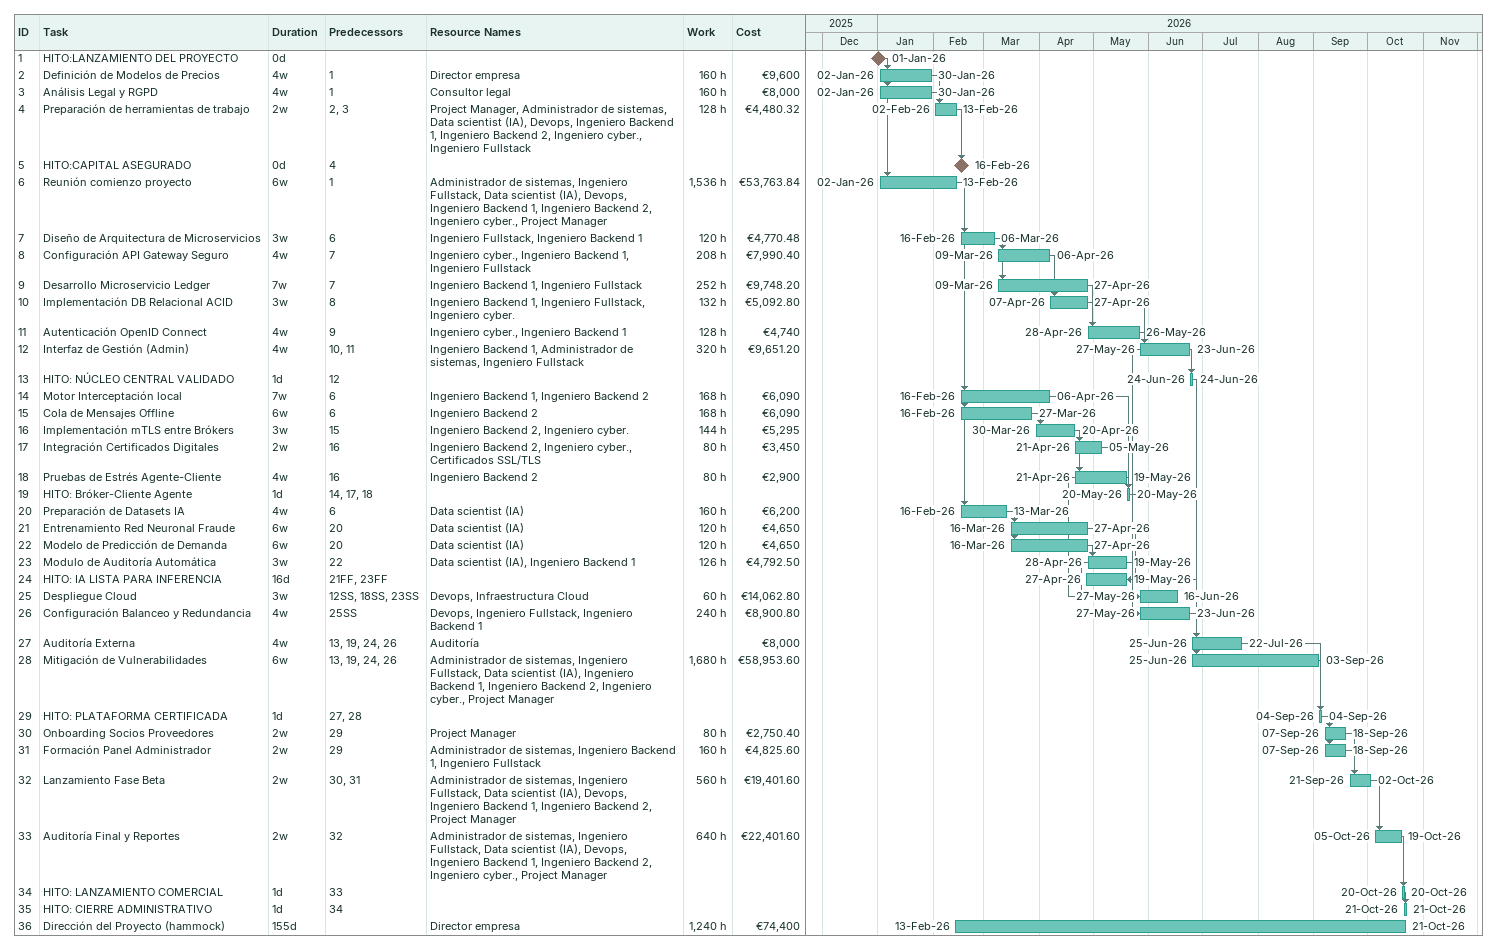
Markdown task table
| ID | Task | Duration | Start | Finish | Predecessors | Resources | Work (h) | Cost (€) |
|---|---|---|---|---|---|---|---|---|
| 1 | HITO:LANZAMIENTO DEL PROYECTO | 0d | 2026-01-01 | 2026-01-01 |  |  |  |  |
| 2 | Definición de Modelos de Precios | 4w | 2026-01-02 | 2026-01-30 | 1 | Director empresa | 160 | 9600 |
| 3 | Análisis Legal y RGPD | 4w | 2026-01-02 | 2026-01-30 | 1 | Consultor legal | 160 | 8000 |
| 4 | Preparación de herramientas de trabajo | 2w | 2026-02-02 | 2026-02-13 | 2, 3 | Project Manager, Administrador de sistemas, Data scientist (IA), Devops, Ingeniero Backend 1, Ingeniero Backend 2, Ingeniero cyber., Ingeniero Fullstack | 128 | 4480.32 |
| 5 | HITO:CAPITAL ASEGURADO | 0d | 2026-02-16 | 2026-02-16 | 4 |  |  |  |
| 6 | Reunión comienzo proyecto | 6w | 2026-01-02 | 2026-02-13 | 1 | Administrador de sistemas, Ingeniero Fullstack, Data scientist (IA), Devops, Ingeniero Backend 1, Ingeniero Backend 2, Ingeniero cyber., Project Manager | 1536 | 53763.84 |
| 7 | Diseño de Arquitectura de Microservicios | 3w | 2026-02-16 | 2026-03-06 | 6 | Ingeniero Fullstack, Ingeniero Backend 1 | 120 | 4770.48 |
| 8 | Configuración API Gateway Seguro | 4w | 2026-03-09 | 2026-04-06 | 7 | Ingeniero cyber., Ingeniero Backend 1, Ingeniero Fullstack | 208 | 7990.40 |
| 9 | Desarrollo Microservicio Ledger | 7w | 2026-03-09 | 2026-04-27 | 7 | Ingeniero Backend 1, Ingeniero Fullstack | 252 | 9748.20 |
| 10 | Implementación DB Relacional ACID | 3w | 2026-04-07 | 2026-04-27 | 8 | Ingeniero Backend 1, Ingeniero Fullstack, Ingeniero cyber. | 132 | 5092.80 |
| 11 | Autenticación OpenID Connect | 4w | 2026-04-28 | 2026-05-26 | 9 | Ingeniero cyber., Ingeniero Backend 1 | 128 | 4740 |
| 12 | Interfaz de Gestión (Admin) | 4w | 2026-05-27 | 2026-06-23 | 10, 11 | Ingeniero Backend 1, Administrador de sistemas, Ingeniero Fullstack | 320 | 9651.20 |
| 13 | HITO: NÚCLEO CENTRAL VALIDADO | 1d | 2026-06-24 | 2026-06-24 | 12 |  |  |  |
| 14 | Motor Interceptación local | 7w | 2026-02-16 | 2026-04-06 | 6 | Ingeniero Backend 1, Ingeniero Backend 2 | 168 | 6090 |
| 15 | Cola de Mensajes Offline | 6w | 2026-02-16 | 2026-03-27 | 6 | Ingeniero Backend 2 | 168 | 6090 |
| 16 | Implementación mTLS entre Brókers | 3w | 2026-03-30 | 2026-04-20 | 15 | Ingeniero Backend 2, Ingeniero cyber. | 144 | 5295 |
| 17 | Integración Certificados Digitales | 2w | 2026-04-21 | 2026-05-05 | 16 | Ingeniero Backend 2, Ingeniero cyber., Certificados SSL/TLS | 80 | 3450 |
| 18 | Pruebas de Estrés Agente-Cliente | 4w | 2026-04-21 | 2026-05-19 | 16 | Ingeniero Backend 2 | 80 | 2900 |
| 19 | HITO: Bróker-Cliente Agente | 1d | 2026-05-20 | 2026-05-20 | 14, 17, 18 |  |  |  |
| 20 | Preparación de Datasets IA | 4w | 2026-02-16 | 2026-03-13 | 6 | Data scientist (IA) | 160 | 6200 |
| 21 | Entrenamiento Red Neuronal Fraude | 6w | 2026-03-16 | 2026-04-27 | 20 | Data scientist (IA) | 120 | 4650 |
| 22 | Modelo de Predicción de Demanda | 6w | 2026-03-16 | 2026-04-27 | 20 | Data scientist (IA) | 120 | 4650 |
| 23 | Modulo de Auditoría Automática | 3w | 2026-04-28 | 2026-05-19 | 22 | Data scientist (IA), Ingeniero Backend 1 | 126 | 4792.50 |
| 24 | HITO: IA LISTA PARA INFERENCIA | 16d | 2026-04-27 | 2026-05-19 | 21FF, 23FF |  |  |  |
| 25 | Despliegue Cloud | 3w | 2026-05-27 | 2026-06-16 | 12SS, 18SS, 23SS | Devops, Infraestructura Cloud | 60 | 14062.80 |
| 26 | Configuración Balanceo y Redundancia | 4w | 2026-05-27 | 2026-06-23 | 25SS | Devops, Ingeniero Fullstack, Ingeniero Backend 1 | 240 | 8900.80 |
| 27 | Auditoría Externa | 4w | 2026-06-25 | 2026-07-22 | 13, 19, 24, 26 | Auditoría |  | 8000 |
| 28 | Mitigación de Vulnerabilidades | 6w | 2026-06-25 | 2026-09-03 | 13, 19, 24, 26 | Administrador de sistemas, Ingeniero Fullstack, Data scientist (IA), Ingeniero Backend 1, Ingeniero Backend 2, Ingeniero cyber., Project Manager | 1680 | 58953.60 |
| 29 | HITO: PLATAFORMA CERTIFICADA | 1d | 2026-09-04 | 2026-09-04 | 27, 28 |  |  |  |
| 30 | Onboarding Socios Proveedores | 2w | 2026-09-07 | 2026-09-18 | 29 | Project Manager | 80 | 2750.40 |
| 31 | Formación Panel Administrador | 2w | 2026-09-07 | 2026-09-18 | 29 | Administrador de sistemas, Ingeniero Backend 1, Ingeniero Fullstack | 160 | 4825.60 |
| 32 | Lanzamiento Fase Beta | 2w | 2026-09-21 | 2026-10-02 | 30, 31 | Administrador de sistemas, Ingeniero Fullstack, Data scientist (IA), Devops, Ingeniero Backend 1, Ingeniero Backend 2, Project Manager | 560 | 19401.60 |
| 33 | Auditoría Final y Reportes | 2w | 2026-10-05 | 2026-10-19 | 32 | Administrador de sistemas, Ingeniero Fullstack, Data scientist (IA), Devops, Ingeniero Backend 1, Ingeniero Backend 2, Ingeniero cyber., Project Manager | 640 | 22401.60 |
| 34 | HITO: LANZAMIENTO COMERCIAL | 1d | 2026-10-20 | 2026-10-20 | 33 |  |  |  |
| 35 | HITO: CIERRE ADMINISTRATIVO | 1d | 2026-10-21 | 2026-10-21 | 34 |  |  |  |
| 36 | Dirección del Proyecto (hammock) | 155d | 2026-02-13 | 2026-10-21 |  | Director empresa | 1240 | 74400 |
